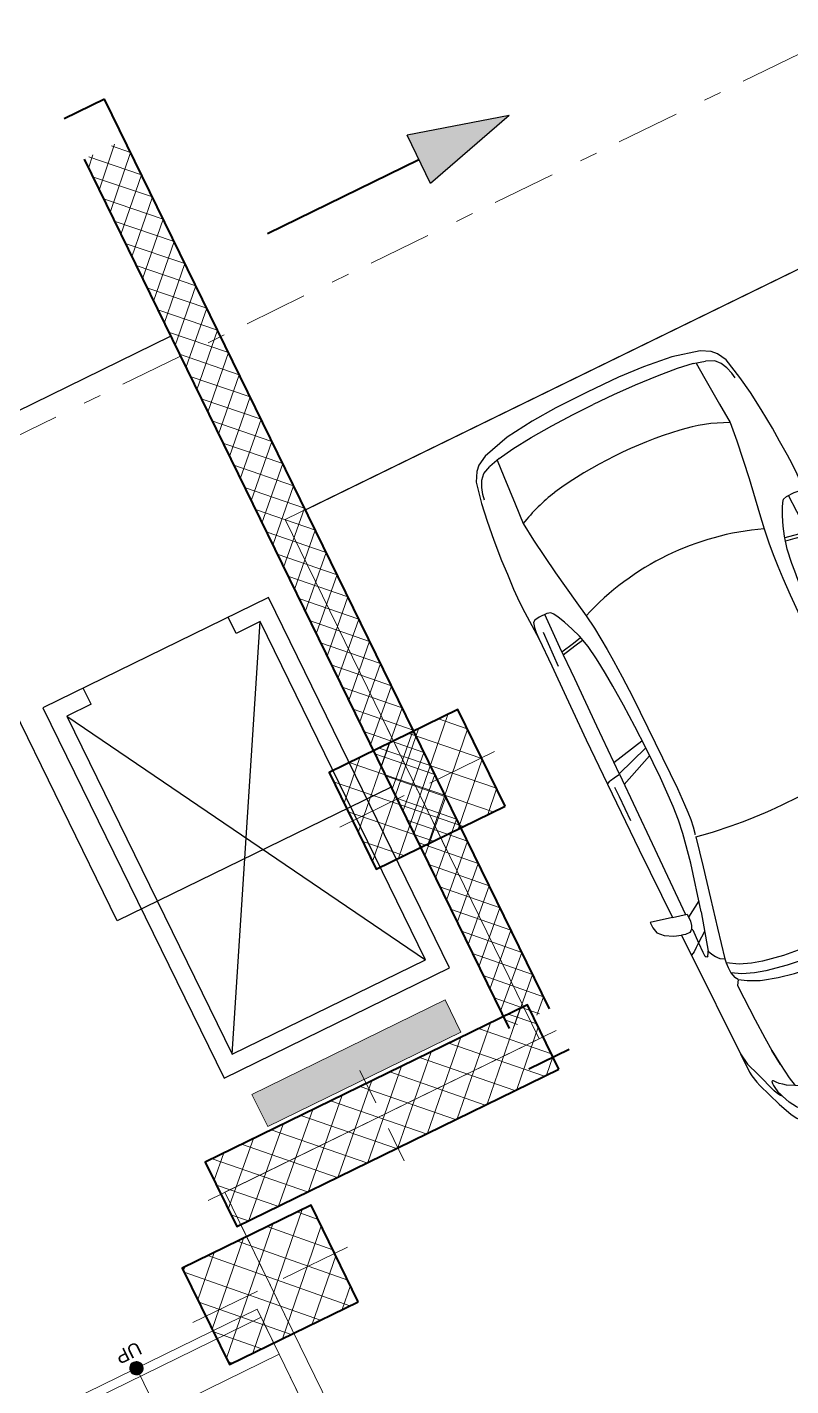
# Model space of a CAD drawing. Header units: metres. Extents: x 7511783 to 7512372, y 4692307 to 4692611.
# Drawn here: x 7511925.69 to 7511929.95, y 4692565.29 to 4692572.87 of the extents above; entities that cross this region are included whole.
import ezdxf

# ---------------------------------------------------------------- set-up
doc = ezdxf.new("R2010")
doc.units = ezdxf.units.M
for name, pattern in [('Dense Dotted', [132.2916626930235, 0, -132.2916626930235]), ('Dot & Dashed', [670.2777624130249, 352.777767181396, -176.388883590699, 0, -141.11111164093]), ('Long Dashed', [793.7499761581423, 476.2499928474427, -317.4999833106997])]:
    doc.linetypes.add(name, pattern=pattern)
doc.layers.get('0').update_dxf_attribs({"lineweight": 0})
for name, color, linetype, lineweight in [('2D Drafting - General_Pen_No__2', 8, 'Continuous', 0), ('2D Drafting - General_Pen_No__42', 8, 'Continuous', 0), ('A - Muret', 7, 'Continuous', 0), ('A - Muret_Pen_No__101', 252, 'Continuous', 0), ('A - Muret_Pen_No__7', 7, 'Continuous', 0), ('A - Pllaka Themel_Pen_No__42', 8, 'Continuous', 0), ('A - Shtyllat', 7, 'Continuous', 0), ('A -Polyline', 7, 'Continuous', 0), ('A -Polyline_Pen_No__42', 8, 'Continuous', 0), ('A1 - Bodrumi -1', 7, 'Continuous', 0), ('Interior - Furniture _Pen_No__42', 8, 'Continuous', 0), ('Marker - Section', 7, 'Continuous', 0), ('Structural - Bearing', 7, 'Continuous', 0), ('Structural - Bearing_Pen_No__20', 1, 'Continuous', 0), ('Structural - Bearing_Pen_No__21', 7, 'Continuous', 0), ('Structural - Stair & Railing', 7, 'Continuous', 0), ('Structural - Stair & Railing_Pen_No__11', 171, 'Continuous', 0)]:
    doc.layers.add(name, color=color, linetype=linetype, lineweight=lineweight)
for name, color, linetype, lineweight, true_color in [('2D Drafting - General_Pen_No__82', 7, 'Continuous', 0, 0xaaaaaa), ('A -Polyline_Pen_No__48', 7, 'Continuous', 0, 0xa80f02), ('A -Polyline_Pen_No__8', 7, 'Continuous', 0, 0xa80f02), ('Marker - Section_Pen_No__85', 7, 'Continuous', 0, 0x80c2ff), ('Structural - Stair & Railing_Pen_No__71', 171, 'Continuous', 0, 0xaaaaff), ('Structural - Stair & Railing_Pen_No__91', 171, 'Continuous', 0, 0xaaaaff)]:
    doc.layers.add(name, color=color, linetype=linetype, lineweight=lineweight, true_color=true_color)
doc.styles.add('GENERATED_STYLE_1', font='arial.ttf')
doc.styles.add('GENERATED_STYLE_2', font='arialbd.ttf')
pattern_1 = [(44.99999999999999, (0, 0), (-68.94290863686237, 68.94290863686243), []), (135.0000000000002, (0, 0), (68.94290863686219, 68.94290863686261), [])]
pattern_2 = [(44.99999999999999, (0, 0), (-91.92387818248316, 91.92387818248324), []), (135.0000000000002, (0, 0), (91.92387818248291, 91.92387818248349), [])]

# ---------------------------------------------------------------- blocks, each defined once
blk = doc.blocks.new('Slab_1', base_point=(-1850.000000000003, -20500.83600967443))
at = {"layer": 'A - Pllaka Themel_Pen_No__42', "color": 8, "linetype": 'Continuous', "lineweight": 25, "flags": 128}
blk.add_lwpolyline([(16950.00000000001, -11700.83965125988), (18650.00004897139, -11700.83965125988), (18650.00004897139, -14500.83965125989), (16950.00000000001, -14500.83965125989)], close=True, dxfattribs=at)
blk = doc.blocks.new('Stair_1')
at = {"layer": 'Structural - Stair & Railing_Pen_No__71', "linetype": 'Continuous', "lineweight": 20, "true_color": 0xaaaaff}
blk.add_hatch(color=161, dxfattribs=at).paths.add_polyline_path([(15912.5, -15290.83965125988, 0.9999999999999999), (15987.49999999999, -15290.83965125988, 0.9999999999999999)])
at = {"layer": 'Structural - Stair & Railing_Pen_No__11', "color": 171, "linetype": 'Continuous', "lineweight": 18}
for p, q in [((16700.00000425875, -15290.8396565039), (15200, -15290.8396565039)), ((15950, -15290.83965125988), (15950, -15570.83965125988)), ((16700.00000425875, -15570.83963894019), (16700.00000425875, -15290.8396565039)), ((15200, -15570.83963894019), (16700.00000425875, -15570.83963894019)), ((16700.00000425875, -15570.83963894019), (15200, -15570.83963894019)), ((16700.00000425875, -15850.83964641104), (16700.00000425875, -15570.83963894019))]:
    blk.add_line(p, q, dxfattribs=at)
for start, end in [(0, 180), (180, 0)]:
    blk.add_arc((15950, -15290.83965125988), 37.49999999999964, start, end, dxfattribs=at)
at = {"layer": 'Structural - Stair & Railing_Pen_No__91', "color": 161, "linetype": 'Continuous', "lineweight": 13, "true_color": 0xaaaaff}
for p, q in [((16700.00000425875, -15340.83965247343), (15200, -15340.83965247343)), ((16699.99999687555, -16410.8396382356), (16699.99999687555, -15340.83965779379))]:
    blk.add_line(p, q, dxfattribs=at)
at = {"layer": 'Structural - Stair & Railing_Pen_No__71', "color": 161, "lineweight": 20, "true_color": 0xaaaaff, "insert": (16021.3145, -15194.50827625988), "char_height": 75, "attachment_point": 4, "rotation": 180, "style": 'GENERATED_STYLE_1'}
blk.add_mtext('\\A1;UP', dxfattribs=at)
blk = doc.blocks.new('Stair_2')
at = {"layer": 'Structural - Stair & Railing_Pen_No__71', "linetype": 'Continuous', "lineweight": 20, "true_color": 0xaaaaff}
blk.add_hatch(color=161, dxfattribs=at).paths.add_polyline_path([(15912.5, -15290.83965125988, 0.9999999999999999), (15987.49999999999, -15290.83965125988, 0.9999999999999999)])
at = {"layer": 'Structural - Stair & Railing_Pen_No__11', "color": 171, "linetype": 'Continuous', "lineweight": 18}
for p, q in [((16700.00000425875, -15290.83965650391), (15200, -15290.83965650391)), ((15950, -15290.83965125988), (15950, -15570.83965125988)), ((16700.00000425875, -15570.83963894019), (16700.00000425875, -15290.83965650391)), ((15200, -15570.83963894019), (16700.00000425875, -15570.83963894019)), ((16700.00000425875, -15570.83963894019), (15200, -15570.83963894019)), ((16700.00000425875, -15850.83964641104), (16700.00000425875, -15570.83963894019))]:
    blk.add_line(p, q, dxfattribs=at)
for start, end in [(0, 180), (180, 0)]:
    blk.add_arc((15950, -15290.83965125988), 37.49999999999964, start, end, dxfattribs=at)
at = {"layer": 'Structural - Stair & Railing_Pen_No__91', "color": 161, "linetype": 'Continuous', "lineweight": 13, "true_color": 0xaaaaff}
for p, q in [((16699.99997922418, -15340.83967750801), (15200, -15340.83967750801)), ((16699.99999786097, -16410.8396389714), (16699.99996865407, -15340.83965782667))]:
    blk.add_line(p, q, dxfattribs=at)
at = {"layer": 'Structural - Stair & Railing_Pen_No__71', "color": 161, "lineweight": 20, "true_color": 0xaaaaff, "insert": (16021.3145, -15194.50827625988), "char_height": 75, "attachment_point": 4, "rotation": 180, "style": 'GENERATED_STYLE_2'}
blk.add_mtext('\\A1;{\\fArial|b0|i0|c0|p34;UP}', dxfattribs=at)
blk = doc.blocks.new('Wall_33', base_point=(27149.99549916007, -24950.64074474684))
at = {"layer": 'A - Muret_Pen_No__101', "linetype": 'Continuous', "lineweight": 13}
h = blk.add_hatch(dxfattribs=at)
h.set_pattern_fill('CONCRETE_BLOCK', color=252, style=0, pattern_type=2)
h.set_pattern_definition(pattern_1)
h.paths.add_polyline_path([(26899.99581397649, -24700.63728633086), (27149.9957809956, -24700.64073833176), (27150.00108528966, -19050.40592252639), (26900.00103407541, -19050.40566994096), (26900.00103407541, -19050.45601863697), (27149.99898041107, -19050.45947063786), (27149.99552841017, -19300.45943765698), (26900.00078148998, -19300.45598565608)])
h = blk.add_hatch(dxfattribs=at)
h.set_pattern_fill('CONCRETE_BLOCK', color=252, style=0, pattern_type=2)
h.set_pattern_definition(pattern_1)
h.paths.add_polyline_path([(26899.99551334998, -24950.64048098553), (27149.99551976507, -24950.64074474685), (26899.99551334998, -24950.63731584977)])
at = {"layer": 'A - Muret_Pen_No__7', "color": 7, "linetype": 'Continuous', "lineweight": 35, "flags": 128}
for points in [[(27150.00104184993, -19050.40590479135), (26900.00104185004, -19050.40566994096)], [(27149.99573401046, -24700.64074828263), (27150.00104184993, -19050.40590479135)], [(26900.00080695232, -19300.45604481404), (26899.99573401366, -24700.63722151421)], [(26899.99549916018, -24950.64050989645), (27149.99549916007, -24950.64074474684)]]:
    blk.add_lwpolyline(points, dxfattribs=at)
blk = doc.blocks.new('Column_5', base_point=(-58909.50201474628, 193336.8082159659))
at = {"layer": 'Structural - Bearing', "linetype": 'Continuous', "lineweight": 0, "true_color": 0x000000}
h = blk.add_hatch(dxfattribs=at)
h.set_pattern_fill('CONCRETE_BLOCK', color=18, style=0, pattern_type=2)
h.set_pattern_definition(pattern_2)
h.paths.add_polyline_path([(-58509.50201474628, 193036.8082159659), (-58509.50201474628, 193636.808215966), (-59309.50201474628, 193636.808215966), (-59309.50201474628, 193036.8082159659)])
at = {"layer": 'Structural - Bearing_Pen_No__20', "color": 1, "linetype": 'Continuous', "lineweight": 0}
for p, q in [((-58909.50201474628, 193416.808215966), (-58909.50201474628, 193716.8082159659)), ((-58989.50201474628, 193336.8082159659), (-59389.50201474628, 193336.8082159659)), ((-58829.50201474629, 193336.8082159659), (-58429.50201474629, 193336.8082159659)), ((-58909.50201474628, 193256.8082159659), (-58909.50201474628, 192956.8082159659))]:
    blk.add_line(p, q, dxfattribs=at)
blk.add_point((-58909.50201474628, 193336.8082159659), dxfattribs=at)
at = {"layer": 'Structural - Bearing_Pen_No__21', "color": 7, "linetype": 'Continuous', "lineweight": 35, "flags": 128}
blk.add_lwpolyline([(-58509.50201474628, 193036.8082159659), (-58509.50201474628, 193636.808215966), (-59309.50201474628, 193636.808215966), (-59309.50201474628, 193036.8082159659)], close=True, dxfattribs=at)
blk = doc.blocks.new('Column_6', base_point=(-52708.25413540503, 193336.8082159659))
at = {"layer": 'Structural - Bearing', "linetype": 'Continuous', "lineweight": 0, "true_color": 0x000000}
h = blk.add_hatch(dxfattribs=at)
h.set_pattern_fill('CONCRETE_BLOCK', color=18, style=0, pattern_type=2)
h.set_pattern_definition(pattern_2)
h.paths.add_polyline_path([(-52308.25413540503, 193036.8082159659), (-52308.25413540503, 193636.808215966), (-53108.25413540503, 193636.808215966), (-53108.25413540503, 193036.8082159659)])
at = {"layer": 'Structural - Bearing_Pen_No__20', "color": 1, "linetype": 'Continuous', "lineweight": 0}
for p, q in [((-52708.25413540503, 193416.808215966), (-52708.25413540503, 193716.8082159659)), ((-52788.25413540503, 193336.8082159659), (-53188.25413540503, 193336.8082159659)), ((-52628.25413540503, 193336.8082159659), (-52228.25413540503, 193336.8082159659)), ((-52708.25413540503, 193256.8082159659), (-52708.25413540503, 192956.8082159659))]:
    blk.add_line(p, q, dxfattribs=at)
blk.add_point((-52708.25413540503, 193336.8082159659), dxfattribs=at)
at = {"layer": 'Structural - Bearing_Pen_No__21', "color": 7, "linetype": 'Continuous', "lineweight": 35, "flags": 128}
blk.add_lwpolyline([(-52308.25413540503, 193036.8082159659), (-52308.25413540503, 193636.808215966), (-53108.25413540503, 193636.808215966), (-53108.25413540503, 193036.8082159659)], close=True, dxfattribs=at)
blk = doc.blocks.new('Column_7', base_point=(-53308.25413540503, 182406.9408084733))
at = {"layer": 'Structural - Bearing', "linetype": 'Continuous', "lineweight": 0, "true_color": 0x000000}
h = blk.add_hatch(dxfattribs=at)
h.set_pattern_fill('CONCRETE_BLOCK', color=18, style=0, pattern_type=2)
h.set_pattern_definition(pattern_2)
h.paths.add_polyline_path([(-52308.25413540503, 182206.9408084733), (-52308.25413540503, 182606.9408084733), (-54308.25413540503, 182606.9408084733), (-54308.25413540503, 182206.9408084733)])
at = {"layer": 'Structural - Bearing_Pen_No__20', "color": 1, "linetype": 'Continuous', "lineweight": 0}
for p, q in [((-53308.25413540503, 182486.9408084733), (-53308.25413540503, 182686.9408084733)), ((-53388.25413540503, 182406.9408084733), (-54388.25413540503, 182406.9408084733)), ((-53228.25413540504, 182406.9408084733), (-52228.25413540504, 182406.9408084733)), ((-53308.25413540503, 182326.9408084733), (-53308.25413540503, 182126.9408084733))]:
    blk.add_line(p, q, dxfattribs=at)
blk.add_point((-53308.25413540503, 182406.9408084733), dxfattribs=at)
at = {"layer": 'Structural - Bearing_Pen_No__21', "color": 7, "linetype": 'Continuous', "lineweight": 35, "flags": 128}
blk.add_lwpolyline([(-52308.25413540503, 182206.9408084733), (-52308.25413540503, 182606.9408084733), (-54308.25413540503, 182606.9408084733), (-54308.25413540503, 182206.9408084733)], close=True, dxfattribs=at)
blk = doc.blocks.new('Car 05 22')
at = {"layer": 'Interior - Furniture _Pen_No__42', "color": 8, "linetype": 'Continuous', "lineweight": 25}
for p, q in [((1961.117547741, 983.2211582230001), (1928.938242309, 983.2211582230001)), ((1928.938242309, 983.2211582230001), (1957.843908175, 858.0544967500001)), ((1996.903176747, 974.9060932166), (1961.117547741, 983.2211582230001)), ((2026.89661068, 945.007687052), (1996.903176747, 974.9060932166)), ((2054.5732194, 897.577022836), (2026.89661068, 945.007687052)), ((-251.752794228, 841.0437339470001), (-372.3345973750002, 830.2299334650002)), ((-168.2198443133, 844.6061713611999), (-251.752794228, 841.0437339470001)), ((-78.35772569479998, 850.6357850930001), (-168.2198443133, 844.6061713611999)), ((-24.036324899, 852.2918850640001), (-78.35772569479998, 850.6357850930001)), ((40.3182760438, 852.333685063), (-24.036324899, 852.2918850640001)), ((230.8030912739, 845.5192631063), (40.3182760438, 852.333685063)), ((138.8862428820001, 832.3883788069999), (165.168377873, 840.2758852750001)), ((165.168377873, 840.2758852750001), (194.733578306, 844.324685204)), ((194.733578306, 844.324685204), (230.803091274, 845.519263106)), ((400.0158099590001, 847.5968063790001), (230.8030912739, 845.5192631063)), ((590.7241636140001, 851.6786068920002), (400.0158099590001, 847.5968063790001)), ((856.5325990199999, 856.1697074550001), (590.7241636140001, 851.6786068920002)), ((1129.8609284, 858.5331077519999), (856.5325990199999, 856.1697074550001)), ((1120.16623076, 836.3248049650001), (1119.51383092, 833.267204581)), ((1120.69723063, 838.160005195), (1120.16623076, 836.3248049650001)), ((1129.8609284, 858.5331077519999), (1120.69723063, 838.160005195)), ((1536.1071561, 860.3802508980001), (1129.8609284, 858.5331077519999)), ((1957.843908175, 858.0544967500001), (1536.1071561, 860.3802508980001)), ((1957.84390817, 858.0544967500001), (1977.22141076, 777.427813481)), ((2067.91700908, 857.6794056350002), (2054.5732194, 897.577022836)), ((2119.91703998, 857.4374531180001), (2067.91700908, 857.6794056350002)), ((2075.28112592, 835.6608695470001), (2067.91700908, 857.6794056350002)), ((2075.2191259, 809.398389361), (2075.28112592, 835.6608695470001)), ((2193.165590015, 856.4504063259001), (2119.91703998, 857.4374531180001)), ((2166.81146925, 813.8145374840001), (2182.27381684, 834.0818412380002)), ((2182.27381684, 834.0818412380002), (2193.16559002, 856.4504063260001)), ((2808.01466132, 852.5547640039999), (2193.165590015, 856.4504063259001)), ((2855.7113639, 852.6327640009999), (2808.01466132, 852.5547640039999)), ((2808.01466132, 852.5547640039999), (2876.86636504, 843.3172643940001)), ((2891.44016583, 852.528764005), (2855.7113639, 852.6327640009999)), ((2876.86636504, 843.3172643940001), (2954.16376923, 813.731165643)), ((2922.51356751, 852.0343640259999), (2891.44016583, 852.528764005)), ((2945.17226874, 849.4061641369999), (2922.51356751, 852.0343640259999)), ((2989.61447115, 839.6482645490003), (2945.17226874, 849.4061641369999)), ((3013.55027244, 833.064864827), (2989.61447115, 839.6482645490003)), ((-706.3378894982, 775.7872218095), (-757.6903274910002, 747.022066986)), ((-585.227090103, 801.027979058), (-706.3378894982, 775.7872218095)), ((-664.8727541800001, 760.961322365), (-701.0941271610001, 743.2591195180001)), ((-626.571782751, 772.4860242179999), (-664.8727541800001, 760.961322365)), ((-594.8871138119998, 778.489558035), (-626.571782751, 772.4860242179999)), ((-483.1389679684001, 817.2581826864), (-585.227090103, 801.027979058)), ((-372.3345973750002, 830.2299334650002), (-483.1389679684001, 817.2581826864)), ((124.560977278, 791.396786131), (129.0398444, 820.468777931)), ((125.693926866, 743.8968737240001), (124.560977278, 791.396786131)), ((327.3887276080001, 761.9208956260001), (125.394377448, 756.455747737)), ((129.0398444, 820.468777931), (138.8862428820001, 832.3883788069999)), ((210.873013229, 809.231738788), (418.0703055720001, 816.1926024380002)), ((521.950780327, 764.672895972), (327.3887276080001, 761.9208956260001)), ((355.2943663540001, 762.315609428), (339.1227247570001, 683.1192857359999)), ((373.4006373970001, 762.571715197), (357.2289958010001, 683.375391506)), ((813.6270094460001, 769.327996556), (521.950780327, 764.672895972)), ((1108.59023357, 773.98329714), (813.6270094460001, 769.327996556)), ((1036.25651944, 772.8416796290002), (996.5002997029999, 578.7916468290002)), ((1041.96657906, 578.0240872360001), (1107.56627095, 773.967136299)), ((1173.32542975, 774.8950612010001), (1090.33970038, 577.8925306800002)), ((1115.14443198, 808.9482015290001), (1108.59023357, 773.98329714)), ((1108.59023357, 773.98329714), (1537.61805657, 780.0259473990001)), ((1119.51383092, 833.267204581), (1115.14443198, 808.9482015290001)), ((1162.63563846, 830.4777734580001), (1220.13025657, 829.0713745190002)), ((1220.13025657, 829.0713745190002), (1369.65750367, 831.4890726950001)), ((1537.61805657, 780.0256115210001), (1974.99295641, 786.0764425990001)), ((1939.15395607, 686.22492547), (1995.917261, 777.427813481)), ((1977.22141076, 777.427813481), (2019.59119012, 777.427813481)), ((2000.39650233, 701.5917706940002), (2213.53100788, 762.9814866290001)), ((2019.59119012, 777.427813481), (2044.48611622, 783.069509224)), ((2044.48611622, 783.069509224), (2063.35562216, 792.2740022800001)), ((2063.35562216, 792.2740022800001), (2070.42572439, 799.8521965630001)), ((2068.68333559, 787.696981005), (2065.39356605, 794.4584027669999)), ((2068.68333559, 787.696981005), (2148.02030692, 790.4828861469999)), ((2070.42572439, 799.8521965630001), (2075.2191259, 809.398389361)), ((2106.51930118, 732.1586113790001), (2148.02030692, 790.4828861469999)), ((2148.02030692, 790.4828861469999), (2166.81146925, 813.8145374840001)), ((2148.02030692, 790.4828861469999), (2205.61920777, 792.204186117)), ((2205.61920777, 792.204186117), (2227.21980808, 791.0038861380001)), ((2226.59190807, 769.8777067159999), (2213.53100788, 762.9814866290001)), ((2213.53100788, 762.9814866290001), (2238.34670825, 752.240186817)), ((2234.36910819, 773.9630864369999), (2226.59190807, 769.8828865080001)), ((2227.21980808, 791.0038861380001), (2232.61990816, 790.0299861550001)), ((2232.61990816, 790.0299861550001), (2237.93539134, 787.287122525)), ((2238.46067648, 776.864360243), (2234.36910819, 773.9630864369999)), ((2240.81890828, 784.0391862600001), (2237.93539134, 787.287122525)), ((2238.46067648, 776.864360243), (2240.85090828, 780.520986322)), ((2240.85090828, 780.520986322), (2240.81890828, 784.0391862600001)), ((2904.11849592, 832.8863289209999), (2905.06820589, 832.837990116)), ((2954.16376923, 813.731165643), (3075.78877375, 774.6896785450001)), ((3154.26138006, 782.5577669589999), (3013.55027244, 833.064864827)), ((3022.47491973, 758.305686711), (3023.66221975, 762.4851866380001)), ((3024.49924208, 753.7186598590001), (3022.47491973, 758.305686711)), ((3023.66221975, 762.4851866380001), (3034.64521991, 765.0503865930001)), ((3034.64521991, 765.0503865930001), (3046.93432009, 763.817386614)), ((3046.93432009, 763.817386614), (3060.9451203, 762.9292866300001)), ((3060.9451203, 762.9292866300001), (3089.85712072, 757.3861867269999)), ((3100.48402088, 763.1120866269999), (3075.78877375, 774.6896785450001)), ((3114.13862108, 753.311186799), (3100.48402088, 763.1120866269999)), ((3235.883818752, 747.6101556219), (3154.26138006, 782.5577669589999)), ((-784.8200333720001, 721.8124613509999), (-815.0478655078001, 667.7598955197003)), ((-757.6903274910002, 747.022066986), (-784.8200333720001, 721.8124613509999)), ((-729.425104913, 716.3992494200002), (-750.5770825730001, 669.7773949330001)), ((-701.0941271610001, 743.2591195180001), (-729.425104913, 716.3992494200002)), ((132.4291391170001, 722.8048827370001), (125.693926866, 743.8968737240001)), ((146.670770152, 710.6062742990001), (132.4291391170001, 722.8048827370001)), ((171.252864179, 696.6287725440002), (146.670770152, 710.6062742990001)), ((212.566754139, 676.5412700230003), (171.252864179, 696.6287725440002)), ((339.1227247570001, 683.1192857359999), (329.5580559370001, 633.867334886)), ((357.2289958010001, 683.375391506), (346.76505809, 629.492778784)), ((2000.39650233, 701.5917706940002), (1730.35620914, 633.8338533080002)), ((2122.04550654, 659.9572884350001), (2293.79610906, 697.650987774)), ((2238.34670825, 752.240186817), (2258.53170854, 739.7174870370001)), ((2258.53170854, 739.7174870370001), (2269.0398087, 731.086787188)), ((2269.0398087, 731.086787188), (2278.83550884, 721.9650873480001)), ((2278.83550884, 721.9650873480001), (2293.79610906, 697.650987774)), ((2293.79610906, 697.650987774), (2317.1870094, 700.7385877199999)), ((2293.79610906, 697.6386630720001), (2293.79610906, 697.650987774)), ((2317.1870094, 700.7385877199999), (2345.74280982, 702.7498876850002)), ((2355.13419975, 639.912801441), (2317.1870094, 700.7385877199999)), ((2345.74280982, 702.7498876850002), (2378.92931031, 702.0184876970001)), ((2410.10490185, 649.1086815510001), (2378.92931031, 702.0184876970001)), ((2378.92931031, 702.0184876970001), (2410.57231077, 694.202887834)), ((2410.57231077, 694.202887834), (2410.58631694, 694.1782473540002)), ((2428.73881104, 681.706188053), (2410.57231077, 694.202887834)), ((2428.73881104, 681.706188053), (2457.25830016, 700.0355353230001)), ((2457.25830016, 700.0355353230001), (2535.4819126, 697.9905877680001)), ((2535.4226126, 697.9916562040003), (2673.21491462, 695.5089878119999)), ((2535.46586986, 697.9894090810001), (2535.4819126, 697.988971943)), ((2673.21491462, 695.5089878119999), (2787.200816290001, 691.4809878819999)), ((2787.200816290001, 691.4809878819999), (2868.41581748, 687.223087957)), ((2868.39588233, 687.2248867100001), (2959.72331881, 678.984388101)), ((2959.72331881, 678.984388101), (2868.41581748, 687.1969879569999)), ((3037.91041996, 743.452886971), (3024.49924208, 753.7186598590001)), ((3050.61522015, 730.6688871950001), (3037.91041996, 743.452886971)), ((3064.50712035, 714.6457874760001), (3050.61522015, 730.6688871950001)), ((3076.97452053, 697.807687771), (3064.50712035, 714.6457874760001)), ((3100.00912087, 656.556188494), (3076.97452053, 697.807687771)), ((3089.85712072, 757.3861867269999), (3108.43932099, 751.4304868319999)), ((3108.43932099, 751.4304868319999), (3122.8656212, 746.435986919)), ((3122.8656212, 746.435986919), (3114.13862108, 753.311186799)), ((3170.0706946, 726.5554905960001), (3122.8656212, 746.435986919)), ((3211.69204952, 701.0151137130001), (3170.0706946, 726.5554905960001)), ((3254.25934432, 663.1775183300001), (3211.69204952, 701.0151137130001)), ((3269.07948628, 728.3294692490001), (3235.883818752, 747.6101556219)), ((3298.56678787, 705.6390702070001), (3269.07948628, 728.3294692490001)), ((3337.33388997, 663.380671991), (3298.56678787, 705.6390702070001)), ((-815.0478655078001, 667.7598955197003), (-855.0523550635, 511.0116477078998)), ((-768.27197925, 602.2788720830002), (-750.5770825730001, 669.7773949330001)), ((-764.3441764490001, 617.261773195), (-665.7281459970001, 623.9546285630003)), ((-665.7281459970001, 623.9546285630003), (-500.877431885, 634.180288886)), ((-500.877431885, 634.180288886), (-383.0238853850001, 641.9613403830001)), ((-383.0238853850001, 641.9613403830001), (-274.2208861730001, 631.3184000780001)), ((-274.2208861730001, 631.3184000780001), (-56.40485420300001, 600.536895199)), ((266.3151410770001, 654.566867265), (212.566754139, 676.5412700230003)), ((319.490328155, 636.426864989), (266.3151410770001, 654.566867265)), ((392.7088835140001, 617.8124267930001), (319.490328155, 636.426864989)), ((474.8166917820001, 607.105387857), (392.7088835140001, 617.8124267930001)), ((521.3449804749999, 601.6186871690002), (474.8166917820001, 607.105387857)), ((1730.35620914, 633.8338533080002), (1562.00595611, 600.5964783840001)), ((1779.61280153, 581.7538898049999), (1952.84760406, 621.338789111)), ((1952.84760406, 621.338789111), (2122.04550654, 659.9572884350001)), ((2379.77420337, 575.387091212), (2355.13301598, 639.9159014410001)), ((2436.02871163, 583.2244924540001), (2410.10490185, 649.1086815510001)), ((2428.77597173, 681.7007453250001), (2428.73881104, 681.706188053)), ((2428.77597173, 681.7007453250001), (2456.66545813, 639.8418234830003)), ((2456.66545813, 639.8418234830003), (2487.23639187, 574.2621729599999)), ((2959.72331881, 678.984388101), (3047.2313201, 666.2002883250001)), ((3047.20992906, 666.2041971140002), (3100.00912087, 656.556188494)), ((3152.92075342, 553.873393456), (3100.00912087, 656.556188494)), ((3301.86726379, 602.8090087200001), (3254.25934432, 663.1775183300001)), ((3374.49419199, 603.583974516), (3337.33388997, 663.380671991)), ((-768.27197925, 602.2788720830002), (-782.764796709, 510.0106247469999)), ((-56.40485420300001, 600.536895199), (145.941775497, 566.5900898169999)), ((145.941775497, 566.5900898169999), (233.261172115, 552.312592089)), ((233.261172115, 552.312592089), (315.3092800730001, 541.359190513)), ((315.2936019620001, 541.3606176840001), (384.2945810830001, 535.0794906230002)), ((384.2815104790001, 535.0803623180001), (454.174320738, 530.4191213629999)), ((569.993568652, 596.838186569), (521.3449804749999, 601.6186871690002)), ((652.59274858, 590.9845858339999), (569.993568652, 596.838186569)), ((772.8388193580001, 584.9903850819999), (652.59274858, 590.9845858339999)), ((907.266686691, 580.298084493), (772.8388193580001, 584.9903850819999)), ((1041.96657906, 578.0240872360001), (907.266686691, 580.298084493)), ((1227.79815085, 577.518695794), (1041.96657906, 578.0240872360001)), ((1316.09897866, 580.475793563), (1227.79815085, 577.518695794)), ((1403.02450604, 584.4121905939999), (1316.09897866, 580.475793563)), ((1483.8761315, 590.1361862749999), (1403.02450604, 584.4121905939999)), ((1562.00595611, 600.5964783840001), (1483.8761315, 590.1361862749999)), ((1510.85529759, 527.5929907539999), (1554.25309822, 533.0576906580002)), ((1554.25309822, 533.0576906580002), (1596.82961355, 540.969674969)), ((1597.28918852, 541.1774857889999), (1596.65116701, 540.8889849259999)), ((1610.72419049, 544.0665862469999), (1779.61280153, 581.7538898049999)), ((2397.33410595, 514.2584815219999), (2379.77250853, 575.3929912130001)), ((2453.63941421, 521.616582688), (2436.02871163, 583.2244924540001)), ((2487.23639187, 574.2621729599999), (2491.79934275, 562.0052962960002)), ((2491.79994982, 562.0052962960002), (2517.90263133, 477.034766618)), ((3189.62073735, 475.569766106), (3152.92075342, 553.873393456)), ((3301.86726379, 602.8090087200001), (3346.01551313, 501.42179807)), ((3418.40079436, 512.743978351), (3374.49419199, 603.583974516)), ((-855.0523550635, 511.0116477078998), (-874.6778528530002, 344.9579771100001)), ((-782.7621654889999, 510.0273763590001), (-794.5333543099999, 390.6265818930001)), ((454.170282107, 530.4193907049998), (526.242583163, 526.2868907769998)), ((526.2331313149999, 526.287307384), (627.7018846490002, 521.814890855)), ((627.6985462070002, 521.8149872519999), (756.75876515, 518.0884218199999)), ((756.75876515, 518.0884218199999), (1322.62824821, 518.052230308)), ((1322.62824821, 518.052230308), (1420.49779626, 521.6528908580001)), ((1420.49066257, 521.652523245), (1466.64156934, 524.030772681)), ((1466.62639694, 524.029990817), (1510.87647584, 527.594696836)), ((2419.31580918, 395.73626267), (2397.33316008, 514.2635815229999)), ((2477.61661773, 401.0764635800001), (2453.63941421, 521.616582688)), ((2517.90263133, 477.034766618), (2537.54372273, 384.081034151)), ((3199.39883308, 466.7584630290001), (3189.62073735, 475.569766106)), ((3220.69886845, 454.3885401880001), (3199.39883308, 466.7584630290001)), ((3346.01551313, 501.42179807), (3374.29746586, 419.557472908)), ((3457.47689648, 393.098483403), (3418.40079436, 512.743978351)), ((-794.5333543099999, 390.6265818930001), (-802.432846809, 258.715288008)), ((2433.73206705, 266.091642182), (2419.31580918, 395.73626267)), ((2493.88922012, 269.050242651), (2477.61661773, 401.0764635800001)), ((2537.54372273, 384.081034151), (2551.45611664, 285.6281997640001)), ((3256.10680826, 439.241753418), (3220.67662376, 454.401458713)), ((3288.39019413, 425.101248479), (3256.10680826, 439.241753418)), ((3319.36158057, 408.4128426500001), (3288.39019413, 425.101248479)), ((3353.46269085, 384.251283776), (3319.36158057, 408.4128426500001)), ((3328.30797666, 379.591332583), (3324.65427826, 377.297531782)), ((3338.46837221, 379.452332535), (3328.30797666, 379.591332583)), ((3363.6407612, 357.8117249760001), (3338.46837221, 379.452332535)), ((3377.18239213, 359.973484801), (3353.46269085, 384.251283776)), ((3391.09039087, 344.247647689), (3374.29746586, 419.557472908)), ((3468.34279707, 330.9338860280001), (3457.47689648, 393.098483403)), ((-874.6778528530002, 344.9579771100001), (-882.9440546450002, 194.680643518)), ((3321.23357975, 370.497229407), (3320.99727986, 362.132926485)), ((3320.99727986, 362.132926485), (3338.31527228, 276.8564967000001)), ((3324.65427826, 377.297531782), (3321.23357975, 370.497229407)), ((3396.66521323, 315.8049103040001), (3363.6407612, 357.8117249760001)), ((3391.09039087, 344.247647689), (3377.18239213, 359.973484801)), ((3408.0703938, 289.3779877820002), (3396.66521323, 315.8049103040001)), ((3474.4914974, 263.721088865), (3468.34279707, 330.9338860280001)), ((-802.432846809, 258.715288008), (-806.813142649, 124.936494209)), ((2441.61713002, 131.955220918), (2433.73181129, 266.093942182)), ((2503.10292147, 133.173421111), (2493.88922012, 269.050242651)), ((2551.45611664, 285.6281997640001), (2559.71041303, 193.693567653)), ((3338.31527228, 276.8564967000001), (3351.88296634, 172.661960307)), ((3408.0703938, 289.3779877820002), (3413.77629411, 267.259988716)), ((3413.77548775, 267.2641933500001), (3418.45445829, 242.866384828)), ((3418.45219437, 242.878189745), (3424.04489467, 200.723791525)), ((3478.33319761, 199.9171915590001), (3474.4914974, 263.721088865)), ((-882.9440546450002, 194.680643518), (-885.376707689, 0)), ((2559.71041303, 193.693567653), (2564.38081099, 101.185635342)), ((3351.88296634, 172.661960307), (3358.34376351, 75.87012649980001)), ((3424.04489467, 200.723791525), (3427.72848251, 152.023715234)), ((3432.36383112, 39.98011396419999), (3427.72848251, 152.023715234)), ((3479.35651311, 164.9481933352), (3478.33319761, 199.9171915590001)), ((3489.51959821, 164.9481933352), (3479.35651311, 164.9481933352)), ((3489.51959821, -164.9481933352), (3489.51959821, 164.9481933352)), ((-806.813142649, 124.936494209), (-808.0470753050001, 0)), ((2444.0197128, -0.02730000432770001), (2441.61701245, 131.957220918)), ((2506.01959488, -3.859767548100002e-13), (2503.10292147, 133.173421111)), ((2564.38081099, 101.185635342), (2566.01761027, -0.006100002130650002)), ((3353.95786543, 27.8932505984), (3358.34376351, 75.87012649980001)), ((-885.376707689, 0), (-882.9440546450002, -194.680643518)), ((-806.813142649, -124.936494209), (-808.0470753050001, 1.476718538480001e-13)), ((2444.0197128, 0.02730000432710001), (2441.61701245, -131.957220918)), ((2564.38081099, -101.185635342), (2566.01761027, 0.006100002129970001)), ((3353.95786543, 27.8932505984), (3353.95786543, -0.7649002671629999)), ((3353.95786543, -27.8932505984), (3353.95786543, 0.7649002671619999)), ((3370.89075802, 11.7411041009), (3370.32315827, -0.7649002671629999)), ((3370.89075802, -11.7411041009), (3370.32315827, 0.7649002671619999)), ((3372.49235732, 23.6550082622), (3370.89075802, 11.7411041009)), ((3376.26728506, 38.993950924), (3372.49235732, 23.6550082622)), ((3381.98685317, 46.5714162664), (3376.26728506, 38.993950924)), ((3386.21005132, 48.3522168884), (3381.98685317, 46.5714162664)), ((3386.21005132, 48.3522168884), (3394.28954778, 48.3522168884)), ((3398.51284593, 46.5714162664), (3394.28954778, 48.3522168884)), ((3404.23226311, 38.99375151340001), (3398.51284593, 46.5714162664)), ((3404.23226311, 38.99375151340001), (3408.00714178, 23.6550082622)), ((3408.00714178, 23.6550082622), (3409.76654101, 8.055102813469999)), ((3409.76654101, 8.055102813469999), (3409.76654101, -4.961309141290002e-13)), ((3431.76949509, 57.3729975776), (3431.76949509, 56.7710829698)), ((3432.04453126, -0.0109000038072), (3432.36383112, 39.98011396419999)), ((3432.04453126, 0.0109000038063), (3432.36383112, -39.98011396419999)), ((2506.01959488, -2.780368116010001e-13), (2503.10292147, -133.173421111)), ((3353.95786543, -27.8932505984), (3358.34376351, -75.87012649980001)), ((3372.49235732, -23.6550082622), (3370.89075802, -11.7411041009)), ((3376.26728506, -38.993950924), (3372.49235732, -23.6550082622)), ((3381.98685317, -46.5714162664), (3376.26728506, -38.993950924)), ((3386.21005132, -48.3522168884), (3381.98685317, -46.5714162664)), ((3386.21005132, -48.3522168884), (3394.28954778, -48.3522168884)), ((3398.51284593, -46.5714162664), (3394.28954778, -48.3522168884)), ((3404.23226311, -38.99375151340001), (3398.51284593, -46.5714162664)), ((3404.23226311, -38.99375151340001), (3408.00714178, -23.6550082622)), ((3408.00714178, -23.6550082622), (3409.76654101, -8.055102813469999)), ((3409.76654101, -8.055102813469999), (3409.76654101, -3.892295027780001e-13)), ((3432.36383112, -39.98011396419999), (3427.72848251, -152.023715234)), ((3431.76949509, -57.3729975776), (3431.76949509, -56.7710829698)), ((-802.432846809, -258.715288008), (-806.813142649, -124.936494209)), ((2441.61713002, -131.955220918), (2433.73181129, -266.093942182)), ((2503.10292147, -133.173421111), (2493.88922012, -269.050242651)), ((2559.71041303, -193.693567653), (2564.38081099, -101.185635342)), ((3351.88296634, -172.661960307), (3358.34376351, -75.87012649980001)), ((-882.9440546450002, -194.680643518), (-874.6778528530002, -344.9579771100001)), ((2551.45611664, -285.6281997640001), (2559.71041303, -193.693567653)), ((3338.31527228, -276.8564967000001), (3351.88296634, -172.661960307)), ((3418.45219437, -242.878189745), (3424.04489467, -200.723791525)), ((3424.04489467, -200.723791525), (3427.72848251, -152.023715234)), ((3474.4914974, -263.721088865), (3478.33319761, -199.9171915590001)), ((3478.33319761, -199.9171915590001), (3479.35651311, -164.9481933352)), ((3479.35651311, -164.9481933352), (3489.51959821, -164.9481933352)), ((-794.5333543099999, -390.6265818930001), (-802.432846809, -258.715288008)), ((2433.73206705, -266.091642182), (2419.31580918, -395.73626267)), ((2493.88922012, -269.050242651), (2477.61661773, -401.0764635800001)), ((2537.54372273, -384.081034151), (2551.45611664, -285.6281997640001)), ((3320.99727986, -362.132926485), (3338.31527228, -276.8564967000001)), ((3408.0703938, -289.3779877820002), (3396.66521323, -315.8049103040001)), ((3408.0703938, -289.3779877820002), (3413.77629411, -267.259988716)), ((3413.77548775, -267.2641933500001), (3418.45445829, -242.866384828)), ((3468.34279707, -330.9338860280001), (3474.4914974, -263.721088865)), ((-874.6778528530002, -344.9579771100001), (-855.0523550635, -511.0116477078998)), ((3321.23357975, -370.497229407), (3320.99727986, -362.132926485)), ((3324.65427826, -377.297531782), (3321.23357975, -370.497229407)), ((3328.30797666, -379.591332583), (3324.65427826, -377.297531782)), ((3363.6407612, -357.8117249760001), (3338.46837221, -379.452332535)), ((3377.18239213, -359.973484801), (3353.46269085, -384.251283776)), ((3396.66521323, -315.8049103040001), (3363.6407612, -357.8117249760001)), ((3391.09039087, -344.247647689), (3374.29746586, -419.557472908)), ((3391.09039087, -344.247647689), (3377.18239213, -359.973484801)), ((3457.47689648, -393.098483403), (3468.34279707, -330.9338860280001)), ((-782.7621654889999, -510.0273763590001), (-794.5333543099999, -390.6265818930001)), ((2419.31580918, -395.73626267), (2397.33316008, -514.2635815229999)), ((2477.61661773, -401.0764635800001), (2453.63941421, -521.616582688)), ((2517.90263133, -477.034766618), (2537.54372273, -384.081034151)), ((3220.69886845, -454.3885401880001), (3199.39883308, -466.7584630290001)), ((3256.10680826, -439.241753418), (3220.67662376, -454.401458713)), ((3288.39019413, -425.101248479), (3256.10680826, -439.241753418)), ((3319.36158057, -408.4128426500001), (3288.39019413, -425.101248479)), ((3353.46269085, -384.251283776), (3319.36158057, -408.4128426500001)), ((3338.46837221, -379.452332535), (3328.30797666, -379.591332583)), ((3346.01551313, -501.42179807), (3374.29746586, -419.557472908)), ((3418.40079436, -512.743978351), (3457.47689648, -393.098483403)), ((-855.0523550635, -511.0116477078998), (-815.0478655078001, -667.7598955197003)), ((-768.27197925, -602.2788720830002), (-782.764796709, -510.0106247469999)), ((384.2815104790001, -535.0803623180001), (454.174320738, -530.4191213629999)), ((454.170282107, -530.4193907049998), (526.242583163, -526.2868907769998)), ((526.2331313149999, -526.287307384), (627.7018846490002, -521.814890855)), ((627.6985462070002, -521.8149872519999), (756.75876515, -518.0884218199999)), ((756.75876515, -518.0884218199999), (1322.62824821, -518.052230308)), ((1322.62824821, -518.052230308), (1420.49779626, -521.6528908580001)), ((1420.49066257, -521.652523245), (1466.64156934, -524.030772681)), ((1466.62639694, -524.029990817), (1510.87647584, -527.594696836)), ((1510.85529759, -527.5929907539999), (1554.25309822, -533.0576906580002)), ((2397.33410595, -514.2584815219999), (2379.77250853, -575.3929912130001)), ((2453.63941421, -521.616582688), (2436.02871163, -583.2244924540001)), ((2491.79994982, -562.0052962960002), (2517.90263133, -477.034766618)), ((3189.62073735, -475.569766106), (3152.92075342, -553.873393456)), ((3199.39883308, -466.7584630290001), (3189.62073735, -475.569766106)), ((3301.86726379, -602.8090087200001), (3346.01551313, -501.42179807)), ((3374.49419199, -603.583974516), (3418.40079436, -512.743978351)), ((-768.27197925, -602.2788720830002), (-750.5770825730001, -669.7773949330001)), ((-274.2208861730001, -631.3184000780001), (-56.40485420300001, -600.536895199)), ((-56.40485420300001, -600.536895199), (145.941775497, -566.5900898169999)), ((145.941775497, -566.5900898169999), (233.261172115, -552.312592089)), ((233.261172115, -552.312592089), (315.3092800730001, -541.359190513)), ((315.2936019620001, -541.3606176840001), (384.2945810830001, -535.0794906230002)), ((521.3449804749999, -601.6186871690002), (474.8166917820001, -607.105387857)), ((569.993568652, -596.838186569), (521.3449804749999, -601.6186871690002)), ((652.59274858, -590.9845858339999), (569.993568652, -596.838186569)), ((772.8388193580001, -584.9903850819999), (652.59274858, -590.9845858339999)), ((907.266686691, -580.298084493), (772.8388193580001, -584.9903850819999)), ((1041.96657906, -578.0240872360001), (907.266686691, -580.298084493)), ((1036.25651944, -772.8416796290002), (996.5002997029999, -578.7916468290002)), ((1227.79815085, -577.518695794), (1041.96657906, -578.0240872360001)), ((1041.96657906, -578.0240872360001), (1107.56627095, -773.967136299)), ((1173.32542975, -774.8950612010001), (1090.33970038, -577.8925306800002)), ((1316.09897866, -580.475793563), (1227.79815085, -577.518695794)), ((1403.02450604, -584.4121905939999), (1316.09897866, -580.475793563)), ((1483.8761315, -590.1361862749999), (1403.02450604, -584.4121905939999)), ((1562.00595611, -600.5964783840001), (1483.8761315, -590.1361862749999)), ((1554.25309822, -533.0576906580002), (1596.82961355, -540.969674969)), ((1730.35620914, -633.8338533080002), (1562.00595611, -600.5964783840001)), ((1597.28918852, -541.1774857889999), (1596.65116701, -540.8889849259999)), ((1610.72419049, -544.0665862469999), (1779.61280153, -581.7538898049999)), ((1779.61280153, -581.7538898049999), (1952.84760406, -621.338789111)), ((2379.77420337, -575.387091212), (2355.13301598, -639.9159014410001)), ((2436.02871163, -583.2244924540001), (2410.10490185, -649.1086815510001)), ((2456.66545813, -639.8418234830003), (2487.23639187, -574.2621729599999)), ((2487.23639187, -574.2621729599999), (2491.79934275, -562.0052962960002)), ((3152.92075342, -553.873393456), (3100.00912087, -656.556188494)), ((3301.86726379, -602.8090087200001), (3254.25934432, -663.1775183300001)), ((3337.33388997, -663.380671991), (3374.49419199, -603.583974516)), ((-815.0478655078001, -667.7598955197003), (-784.8200333720001, -721.8124613509999)), ((-764.3441764490001, -617.261773195), (-665.7281459970001, -623.9546285630003)), ((-729.425104913, -716.3992494200002), (-750.5770825730001, -669.7773949330001)), ((-665.7281459970001, -623.9546285630003), (-500.877431885, -634.180288886)), ((-500.877431885, -634.180288886), (-383.0238853850001, -641.9613403830001)), ((-383.0238853850001, -641.9613403830001), (-274.2208861730001, -631.3184000780001)), ((212.566754139, -676.5412700230003), (171.252864179, -696.6287725440002)), ((266.3151410770001, -654.566867265), (212.566754139, -676.5412700230003)), ((319.490328155, -636.426864989), (266.3151410770001, -654.566867265)), ((392.7088835140001, -617.8124267930001), (319.490328155, -636.426864989)), ((339.1227247570001, -683.1192857359999), (329.5580559370001, -633.867334886)), ((357.2289958010001, -683.375391506), (346.76505809, -629.492778784)), ((474.8166917820001, -607.105387857), (392.7088835140001, -617.8124267930001)), ((2000.39650233, -701.5917706940002), (1730.35620914, -633.8338533080002)), ((1952.84760406, -621.338789111), (2122.04550654, -659.9572884350001)), ((2122.04550654, -659.9572884350001), (2293.79610906, -697.650987774)), ((2355.13419975, -639.912801441), (2317.1870094, -700.7385877199999)), ((2410.10490185, -649.1086815510001), (2378.92931031, -702.0184876970001)), ((2428.73881104, -681.706188053), (2410.57231077, -694.202887834)), ((2428.77597173, -681.7007453250001), (2428.73881104, -681.706188053)), ((2428.73881104, -681.706188053), (2457.25830016, -700.0355353230001)), ((2428.77597173, -681.7007453250001), (2456.66545813, -639.8418234830003)), ((2868.39588233, -687.2248867100001), (2959.72331881, -678.984388101)), ((2959.72331881, -678.984388101), (2868.41581748, -687.1969879569999)), ((2959.72331881, -678.984388101), (3047.2313201, -666.2002883250001)), ((3047.20992906, -666.2041971140002), (3100.00912087, -656.556188494)), ((3100.00912087, -656.556188494), (3076.97452053, -697.807687771)), ((3254.25934432, -663.1775183300001), (3211.69204952, -701.0151137130001)), ((3298.56678787, -705.6390702070001), (3337.33388997, -663.380671991)), ((-784.8200333720001, -721.8124613509999), (-757.6903274910002, -747.022066986)), ((-757.6903274910002, -747.022066986), (-706.3378894982, -775.7872218095)), ((-701.0941271610001, -743.2591195180001), (-729.425104913, -716.3992494200002)), ((-664.8727541800001, -760.961322365), (-701.0941271610001, -743.2591195180001)), ((125.693926866, -743.8968737240001), (124.560977278, -791.396786131)), ((327.3887276080001, -761.9208956260001), (125.394377448, -756.455747737)), ((132.4291391170001, -722.8048827370001), (125.693926866, -743.8968737240001)), ((146.670770152, -710.6062742990001), (132.4291391170001, -722.8048827370001)), ((171.252864179, -696.6287725440002), (146.670770152, -710.6062742990001)), ((355.2943663540001, -762.315609428), (339.1227247570001, -683.1192857359999)), ((373.4006373970001, -762.571715197), (357.2289958010001, -683.375391506)), ((1939.15395607, -686.22492547), (1995.917261, -777.427813481)), ((2000.39650233, -701.5917706940002), (2213.53100788, -762.9814866290001)), ((2106.51930118, -732.1586113790001), (2148.02030692, -790.4828861469999)), ((2213.53100788, -762.9814866290001), (2238.34670825, -752.240186817)), ((2238.34670825, -752.240186817), (2258.53170854, -739.7174870370001)), ((2258.53170854, -739.7174870370001), (2269.0398087, -731.086787188)), ((2269.0398087, -731.086787188), (2278.83550884, -721.9650873480001)), ((2278.83550884, -721.9650873480001), (2293.79610906, -697.650987774)), ((2293.79610906, -697.6386630720001), (2293.79610906, -697.650987774)), ((2293.79610906, -697.650987774), (2317.1870094, -700.7385877199999)), ((2317.1870094, -700.7385877199999), (2345.74280982, -702.7498876850002)), ((2345.74280982, -702.7498876850002), (2378.92931031, -702.0184876970001)), ((2378.92931031, -702.0184876970001), (2410.57231077, -694.202887834)), ((2410.57231077, -694.202887834), (2410.58631694, -694.1782473540002)), ((2457.25830016, -700.0355353230001), (2535.4819126, -697.9905877680001)), ((2535.4226126, -697.9916562040003), (2673.21491462, -695.5089878119999)), ((2535.46586986, -697.9894090810001), (2535.4819126, -697.988971943)), ((2673.21491462, -695.5089878119999), (2787.200816290001, -691.4809878819999)), ((2787.200816290001, -691.4809878819999), (2868.41581748, -687.223087957)), ((3024.49924208, -753.7186598590001), (3022.47491973, -758.305686711)), ((3037.91041996, -743.452886971), (3024.49924208, -753.7186598590001)), ((3050.61522015, -730.6688871950001), (3037.91041996, -743.452886971)), ((3064.50712035, -714.6457874760001), (3050.61522015, -730.6688871950001)), ((3060.9451203, -762.9292866300001), (3089.85712072, -757.3861867269999)), ((3076.97452053, -697.807687771), (3064.50712035, -714.6457874760001)), ((3089.85712072, -757.3861867269999), (3108.43932099, -751.4304868319999)), ((3114.13862108, -753.311186799), (3100.48402088, -763.1120866269999)), ((3108.43932099, -751.4304868319999), (3122.8656212, -746.435986919)), ((3122.8656212, -746.435986919), (3114.13862108, -753.311186799)), ((3170.0706946, -726.5554905960001), (3122.8656212, -746.435986919)), ((3154.26138006, -782.5577669589999), (3235.883818752, -747.6101556219)), ((3211.69204952, -701.0151137130001), (3170.0706946, -726.5554905960001)), ((3235.883818752, -747.6101556219), (3269.07948628, -728.3294692490001)), ((3269.07948628, -728.3294692490001), (3298.56678787, -705.6390702070001)), ((-706.3378894982, -775.7872218095), (-585.227090103, -801.027979058)), ((-626.571782751, -772.4860242179999), (-664.8727541800001, -760.961322365)), ((-594.8871138119998, -778.489558035), (-626.571782751, -772.4860242179999)), ((-585.227090103, -801.027979058), (-483.149337101, -817.2569687829999)), ((-483.149337101, -817.2569687829999), (-372.3345973750002, -830.2299334650002)), ((-372.3345973750002, -830.2299334650002), (-251.752794228, -841.0437339470001)), ((124.560977278, -791.396786131), (129.0398444, -820.468777931)), ((129.0398444, -820.468777931), (138.8862428820001, -832.3883788069999)), ((138.8862428820001, -832.3883788069999), (165.168377873, -840.2758852750001)), ((210.873013229, -809.231738788), (418.0703055720001, -816.1926024380002)), ((521.950780327, -764.672895972), (327.3887276080001, -761.9208956260001)), ((813.6270094460001, -769.327996556), (521.950780327, -764.672895972)), ((1108.59023357, -773.98329714), (813.6270094460001, -769.327996556)), ((1108.59023357, -773.98329714), (1537.61805657, -780.0259473990001)), ((1115.14443198, -808.9482015290001), (1108.59023357, -773.98329714)), ((1119.51383092, -833.267204581), (1115.14443198, -808.9482015290001)), ((1120.16623076, -836.3248049650001), (1119.51383092, -833.267204581)), ((1162.63563846, -830.4777734580001), (1220.13025657, -829.0713745190002)), ((1220.13025657, -829.0713745190002), (1369.65750367, -831.4890726950001)), ((1537.61805657, -780.0256115210001), (1974.99295641, -786.0764425990001)), ((1957.84390817, -858.0544967500001), (1977.22141076, -777.427813481)), ((1977.22141076, -777.427813481), (2019.59119012, -777.427813481)), ((2019.59119012, -777.427813481), (2044.48611622, -783.069509224)), ((2044.48611622, -783.069509224), (2063.35562216, -792.2740022800001)), ((2063.35562216, -792.2740022800001), (2070.42572439, -799.8521965630001)), ((2068.68333559, -787.696981005), (2065.39356605, -794.4584027669999)), ((2068.68333559, -787.696981005), (2148.02030692, -790.4828861469999)), ((2070.42572439, -799.8521965630001), (2075.2191259, -809.398389361)), ((2075.2191259, -809.398389361), (2075.28112592, -835.6608695470001)), ((2148.02030692, -790.4828861469999), (2166.81146925, -813.8145374840001)), ((2148.02030692, -790.4828861469999), (2205.61920777, -792.204186117)), ((2166.81146925, -813.8145374840001), (2182.27381684, -834.0818412380002)), ((2205.61920777, -792.204186117), (2227.21980808, -791.0038861380001)), ((2226.59190807, -769.8777067159999), (2213.53100788, -762.9814866290001)), ((2234.36910819, -773.9630864369999), (2226.59190807, -769.8828865080001)), ((2227.21980808, -791.0038861380001), (2232.61990816, -790.0299861550001)), ((2232.61990816, -790.0299861550001), (2237.93539134, -787.287122525)), ((2238.46067648, -776.864360243), (2234.36910819, -773.9630864369999)), ((2240.81890828, -784.0391862600001), (2237.93539134, -787.287122525)), ((2238.46067648, -776.864360243), (2240.85090828, -780.520986322)), ((2240.85090828, -780.520986322), (2240.81890828, -784.0391862600001)), ((2876.86636504, -843.3172643940001), (2954.16376923, -813.731165643)), ((2954.16376923, -813.731165643), (3075.78877375, -774.6896785450001)), ((2989.61447115, -839.6482645490003), (3013.55027244, -833.064864827)), ((3013.55027244, -833.064864827), (3154.26138006, -782.5577669589999)), ((3022.47491973, -758.305686711), (3023.66221975, -762.4851866380001)), ((3023.66221975, -762.4851866380001), (3034.64521991, -765.0503865930001)), ((3034.64521991, -765.0503865930001), (3046.93432009, -763.817386614)), ((3046.93432009, -763.817386614), (3060.9451203, -762.9292866300001)), ((3100.48402088, -763.1120866269999), (3075.78877375, -774.6896785450001)), ((-251.752794228, -841.0437339470001), (-168.2198443133, -844.6061713611999)), ((-168.2198443133, -844.6061713611999), (-78.35772569479998, -850.6357850930001)), ((-78.35772569479998, -850.6357850930001), (-24.036324899, -852.2918850640001)), ((-24.036324899, -852.2918850640001), (40.3182760438, -852.333685063)), ((40.3182760438, -852.333685063), (230.8030912739, -845.5192631063)), ((165.168377873, -840.2758852750001), (194.733578306, -844.324685204)), ((194.733578306, -844.324685204), (230.803091274, -845.519263106)), ((230.8030912739, -845.5192631063), (400.0158099590001, -847.5968063790001)), ((400.0158099590001, -847.5968063790001), (590.7241636140001, -851.6786068920002)), ((590.7241636140001, -851.6786068920002), (856.5325990199999, -856.1697074550001)), ((856.5325990199999, -856.1697074550001), (1129.8609284, -858.5331077519999)), ((1120.69723063, -838.160005195), (1120.16623076, -836.3248049650001)), ((1129.8609284, -858.5331077519999), (1120.69723063, -838.160005195)), ((1129.8609284, -858.5331077519999), (1536.1071561, -860.3802508980001)), ((1536.1071561, -860.3802508980001), (1957.84390817, -858.0544967500001)), ((1957.84390817, -858.0544967500001), (1928.938242309, -983.2211582230001)), ((2026.89661068, -945.007687052), (2054.5732194, -897.577022836)), ((2054.5732194, -897.577022836), (2067.917009081, -857.6794056350002)), ((2075.28112592, -835.6608695470001), (2067.91700908, -857.6794056350002)), ((2067.917009081, -857.6794056350002), (2119.91703998, -857.4374531180001)), ((2119.91703998, -857.4374531180001), (2193.165590015, -856.4504063259001)), ((2182.27381684, -834.0818412380002), (2193.16559002, -856.4504063260001)), ((2193.165590015, -856.4504063259001), (2808.01466132, -852.5547640039999)), ((2808.01466132, -852.5547640039999), (2876.86636504, -843.3172643940001)), ((2808.01466132, -852.5547640039999), (2855.7113639, -852.6327640009999)), ((2855.7113639, -852.6327640009999), (2891.44016583, -852.528764005)), ((2891.44016583, -852.528764005), (2922.51356751, -852.0343640259999)), ((2922.51356751, -852.0343640259999), (2945.17226874, -849.4061641369999)), ((2945.17226874, -849.4061641369999), (2989.61447115, -839.6482645490003)), ((1928.938242309, -983.2211582230001), (1961.117547741, -983.2211582230001)), ((1961.117547741, -983.2211582230001), (1996.903176747, -974.9060932166)), ((1996.903176747, -974.9060932166), (2026.89661068, -945.007687052))]:
    blk.add_line(p, q, dxfattribs=at)
for centre, radius, start, end in [((492.8743121958001, 217.6762888661), 973.2499460396, 154.1544541405, 170.9117329646), ((1649.811844864, 0), 1520.416064058, 158.6992078, 201.3007921999999), ((-1245.217819199, 0), 2907.303426369, 349.2141992177, 10.78580078235001), ((1856.361619248, -1.736472437242), 2353.963924674, 170.8803955853, 189.9222862500999), ((492.8743121958001, -217.6762888661), 973.2499460396, 191.230533967, 205.8455458595)]:
    blk.add_arc(centre, radius, start, end, dxfattribs=at)
blk = doc.blocks.new('Polyline_28', base_point=(19387.10587032436, -9921.926484050668))
at = {"layer": 'A -Polyline_Pen_No__48', "linetype": 'Continuous', "lineweight": 25, "true_color": 0xa80f02}
blk.add_hatch(color=14, dxfattribs=at).paths.add_polyline_path([(20887.10587032436, -9921.926484050638), (20327.29837032436, -9771.92648405065), (20327.29837032436, -10071.92648405065)])
at = {"layer": 'A -Polyline_Pen_No__48', "color": 14, "linetype": 'Continuous', "lineweight": 25, "true_color": 0xa80f02}
for p, q in [((20887.10587032436, -9921.926484050638), (20327.29837032436, -9771.92648405065)), ((20327.29837032436, -10071.92648405065), (20327.29837032436, -9771.92648405065)), ((20887.10587032436, -9921.926484050638), (20327.29837032436, -10071.92648405065))]:
    blk.add_line(p, q, dxfattribs=at)
at = {"layer": 'A -Polyline_Pen_No__8', "color": 14, "linetype": 'Continuous', "lineweight": 35, "true_color": 0xa80f02, "flags": 128}
blk.add_lwpolyline([(19387.10587032436, -9921.926484050668), (20327.29837032436, -9921.92648405065)], dxfattribs=at)
blk = doc.blocks.new('Cutting Plane_1', base_point=(-2729.038131649883, -10324.94421901171))
at = {"layer": 'Marker - Section_Pen_No__85', "color": 151, "linetype": 'Dot & Dashed', "lineweight": 20, "true_color": 0x80c2ff}
blk.add_line((-2504.038131649883, -10324.94421901171), (75513.27257534125, -10324.94421901171), dxfattribs=at)

msp = doc.modelspace()

# ---------------------------------------------------------------- hatches: boundary and pattern name
at = {"layer": '2D Drafting - General_Pen_No__82', "linetype": 'Continuous', "lineweight": 0, "true_color": 0x2a2a2a}
msp.add_hatch(color=250, dxfattribs=at).paths.add_polyline_path([(7511926.943709902, 4692566.913284491), (7511928.021845996, 4692567.440183497), (7511928.109662497, 4692567.260494147), (7511927.031526403, 4692566.733595142)])

# ---------------------------------------------------------------- linework, layer by layer
for points in [[(7511910.485606877, 4692561.986486294), (7511908.202008868, 4692566.659164378), (7511932.594837985, 4692578.580254385), (7511934.878435688, 4692573.907576929), (7511927.129332555, 4692570.120490344), (7511928.545373634, 4692567.222999591), (7511926.793402437, 4692566.366788684), (7511928.714386781, 4692562.436087482), (7511925.704590185, 4692560.96516109), (7511923.388431586, 4692565.704464363), (7511921.816149782, 4692564.936069979), (7511920.795283265, 4692567.024958034), (7511910.485606877, 4692561.986486294)], [(7511930.700658323, 4692571.86584328), (7511927.129332555, 4692570.120490344), (7511928.545373634, 4692567.222999591), (7511926.793402437, 4692566.366788684), (7511928.714386781, 4692562.436087482), (7511934.037683746, 4692565.037651324), (7511930.700658323, 4692571.86584328)]]:
    msp.add_lwpolyline(points, close=True)
at = {"layer": '2D Drafting - General_Pen_No__2', "color": 8, "linetype": 'Continuous', "lineweight": 15, "flags": 128}
msp.add_lwpolyline([(7511926.943709902, 4692566.913284491), (7511928.021845996, 4692567.440183497), (7511928.109662497, 4692567.260494147), (7511927.031526403, 4692566.733595142)], close=True, dxfattribs=at)
at = {"layer": '2D Drafting - General_Pen_No__42', "color": 8, "linetype": 'Continuous', "lineweight": 25}
msp.add_lwpolyline([(7511926.788002851, 4692567.004143252), (7511928.045828295, 4692567.618858759), (7511927.035938533, 4692569.685286272), (7511925.77811309, 4692569.070570766)], close=True, dxfattribs=at)
for points in [[(7511926.855235097, 4692569.485670972), (7511926.811326846, 4692569.575515646)], [(7511926.046633027, 4692569.090496717), (7511925.911866015, 4692569.024634342), (7511926.833939276, 4692567.137896177), (7511927.91207537, 4692567.664795183), (7511926.990002109, 4692569.551533348), (7511926.855235097, 4692569.485670972)], [(7511926.833939276, 4692567.137896177), (7511926.990002109, 4692569.551533348)], [(7511926.046633027, 4692569.090496717), (7511926.002724776, 4692569.180341392)], [(7511925.911866015, 4692569.024634342), (7511927.91207537, 4692567.664795183)]]:
    msp.add_lwpolyline(points, dxfattribs=at)
at = {"layer": 'A -Polyline_Pen_No__42', "color": 8, "linetype": 'Long Dashed', "lineweight": 25}
msp.add_lwpolyline([(7511927.241638399, 4692570.175375657), (7511934.51905699, 4692573.731943927)], dxfattribs=at)

# ---------------------------------------------------------------- block references
at = {"layer": 'A - Muret', "color": 7, "lineweight": 35, "xscale": 0.001, "yscale": 0.001, "zscale": 0.001, "rotation": 26.04535599708318}
msp.add_blockref('Wall_33', (7511928.712564791, 4692567.165579061), dxfattribs=at)
at = {"layer": 'A - Shtyllat', "color": 7, "lineweight": 35, "xscale": 0.001, "yscale": 0.001, "zscale": 0.001, "rotation": 26.04535599708318}
for name, p in [('Column_6', (7511927.864795751, 4692568.615592046)), ('Column_7', (7511927.669388058, 4692566.794894149)), ('Column_5', (7511927.045874878, 4692565.850181806))]:
    msp.add_blockref(name, p, dxfattribs=at)
at = {"layer": 'A -Polyline', "color": 14, "linetype": 'Continuous', "lineweight": 35, "true_color": 0xa80f02, "xscale": 0.001, "yscale": 0.001, "zscale": 0.001, "rotation": 26.04535599708318}
msp.add_blockref('Polyline_28', (7511927.02991214, 4692571.717980023), dxfattribs=at)
at = {"layer": 'A1 - Bodrumi -1', "color": 8, "linetype": 'Continuous', "lineweight": 25, "xscale": 0.001, "yscale": 0.001, "zscale": 0.001, "rotation": 26.04535599708318}
msp.add_blockref('Slab_1', (7511911.935893834, 4692554.236221665), dxfattribs=at)
at = {"layer": 'Interior - Furniture _Pen_No__42', "color": 8, "linetype": 'Continuous', "lineweight": 25, "xscale": 0.001, "yscale": 0.001, "rotation": 296.0453559970832}
msp.add_blockref('Car 05 22', (7511929.201659494, 4692570.036507399), dxfattribs=at)
at = {"layer": 'Marker - Section', "color": 151, "lineweight": 20, "true_color": 0x80c2ff, "xscale": 0.001, "yscale": 0.001, "zscale": 0.001, "rotation": 26.04535599708318}
msp.add_blockref('Cutting Plane_1', (7511907.336692584, 4692561.64507814), dxfattribs=at)
at = {"layer": 'Structural - Stair & Railing', "color": 8, "linetype": 'Dense Dotted', "lineweight": 15, "xscale": 0.001, "yscale": 0.001, "zscale": 0.001, "rotation": 26.04535599708318}
for name in ['Stair_1', 'Stair_2']:
    msp.add_blockref(name, (7511905.255085639, 4692572.119763566), dxfattribs=at)

doc.saveas('drawing.dxf')
